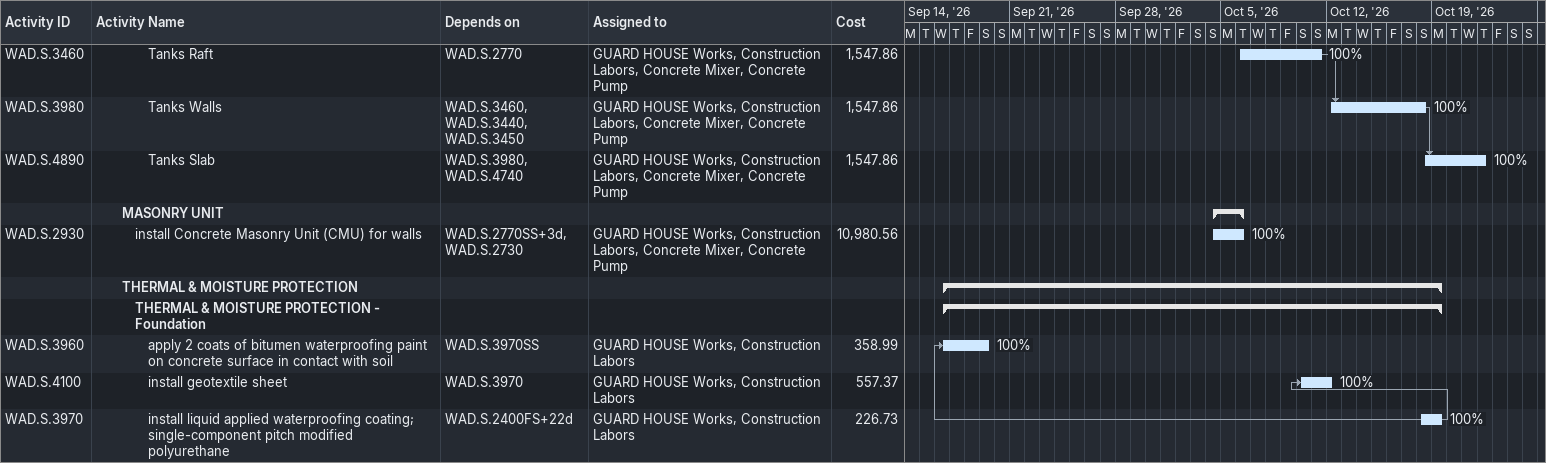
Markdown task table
| ID | Level | Task | Start | Finish | Predecessors | Resources | % complete | Cost |
|---|---|---|---|---|---|---|---|---|
| WAD.S.3460 | 5 | Tanks Raft | 2026-10-06 | 2026-10-11 | WAD.S.2770 | GUARD HOUSE Works, Construction Labors, Concrete Mixer, Concrete Pump | 100 | 1547.86 |
| WAD.S.3980 | 5 | Tanks Walls | 2026-10-12 | 2026-10-18 | WAD.S.3460, WAD.S.3440, WAD.S.3450 | GUARD HOUSE Works, Construction Labors, Concrete Mixer, Concrete Pump | 100 | 1547.86 |
| WAD.S.4890 | 5 | Tanks Slab | 2026-10-18 | 2026-10-22 | WAD.S.3980, WAD.S.4740 | GUARD HOUSE Works, Construction Labors, Concrete Mixer, Concrete Pump | 100 | 1547.86 |
|  | 3 | **MASONRY UNIT** | 2026-10-04 | 2026-10-06 |  |  |  |  |
| WAD.S.2930 | 4 | install Concrete Masonry Unit (CMU) for walls | 2026-10-04 | 2026-10-06 | WAD.S.2770SS+3d, WAD.S.2730 | GUARD HOUSE Works, Construction Labors, Concrete Mixer, Concrete Pump | 100 | 10980.56 |
|  | 3 | **THERMAL & MOISTURE PROTECTION** | 2026-09-16 | 2026-10-19 |  |  |  |  |
|  | 4 | **THERMAL & MOISTURE PROTECTION - Foundation** | 2026-09-16 | 2026-10-19 |  |  |  |  |
| WAD.S.3960 | 5 | apply 2 coats of bitumen waterproofing paint on concrete surface in contact with soil | 2026-09-16 | 2026-09-19 | WAD.S.3970SS | GUARD HOUSE Works, Construction Labors | 100 | 358.99 |
| WAD.S.4100 | 5 | install geotextile sheet | 2026-10-10 | 2026-10-12 | WAD.S.3970 | GUARD HOUSE Works, Construction Labors | 100 | 557.37 |
| WAD.S.3970 | 5 | install liquid applied waterproofing coating; single-component pitch modified polyurethane | 2026-10-18 | 2026-10-19 | WAD.S.2400FS+22d | GUARD HOUSE Works, Construction Labors | 100 | 226.73 |
